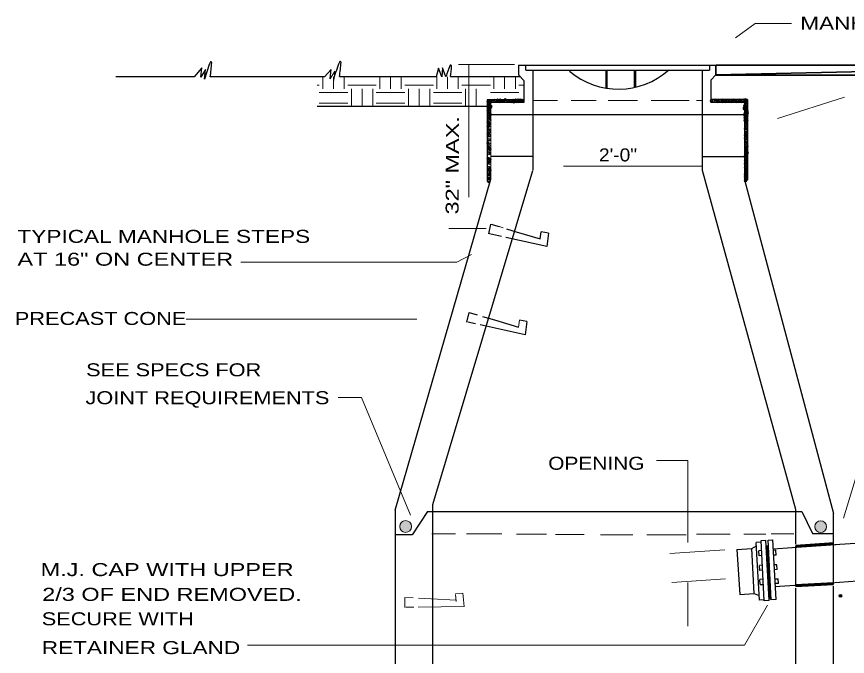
# Model space of a CAD drawing. Extents: x -70339 to 71460, y -57338 to 46232.
# Drawn here: x -58005 to 11890, y -7581 to 46232 of the extents above; entities that cross this region are included whole.
import ezdxf
from ezdxf.enums import TextEntityAlignment as Align

# ---------------------------------------------------------------- set-up
doc = ezdxf.new("R2010")
doc.units = 0
doc.header["$LTSCALE"] = 440
doc.header["$PDMODE"] = 32
doc.header["$PDSIZE"] = 220
for name, color, linetype, lineweight in [('1', 7, 'Continuous', 25), ('63', 7, 'Continuous', 13), ('8', 7, 'Continuous', 25)]:
    doc.layers.add(name, color=color, linetype=linetype, lineweight=lineweight)

msp = doc.modelspace()

# ---------------------------------------------------------------- hatches: boundary and pattern name
at = {"layer": '1'}
for points in [[(-24781.9, 3345.2, 1), (-25777.8, 3345.2, 1)], [(10139.6, 3330.7, 1), (9143.8, 3330.7, 1)]]:
    msp.add_hatch(color=256, dxfattribs=at).paths.add_polyline_path(points)

# ---------------------------------------------------------------- linework, layer by layer
at = {"layer": '1', "lineweight": 13}
for p, q in [((4128.3, 45642.9), (2471.2, 44452.3)), ((7175.8, 45642.9), (4128.3, 45642.9)), ((-16124.2, 42210.2), (-20823.3, 42210.2)), ((-19972.5, 42139.3), (-19972.5, 31048.7)), ((11643.7, 39447.9), (6015, 37660.8)), ((-15328.9, 39011.3), (-18115.5, 39011.3)), ((-18107.7, 39011.3), (-18107.7, 38442.1)), ((-18107.6, 38535.2), (-18107.6, 32568.8)), ((384.9, 39013.6), (3237.4, 39013.6)), ((3238.9, 39000.9), (3238.9, 32492.9)), ((-18501.9, 28399.8), (-21651.2, 28399.8)), ((11569, 4058.3), (17785.3, 24630.8)), ((-43749.7, 20795.7), (-24346, 20795.7)), ((-28996.9, 14207), (-24878.7, 4301.1)), ((1583.6, 1383.4), (-3051, 1082)), ((1643.9, -1060.2), (-2885.4, -1354.7)), ((-1545.1, -1359.3), (-1545.1, -5028))]:
    msp.add_line(p, q, dxfattribs=at)
at = {"layer": '1'}
for p, q in [((-15781.1, 42157.7), (160.2, 42157.7)), ((-15778.5, 42157.7), (-15778.5, 41322.4)), ((-15172.4, 41717.3), (-15172.4, 42157)), ((160.5, 42161.1), (855.9, 42161.1)), ((298.7, 42182.3), (298.7, 41718.6)), ((-31554.2, 41788.3), (-32089.9, 41160)), ((-31619.7, 40994.1), (-31554.2, 41788.3)), ((-22518.5, 41899.8), (-22694.4, 41166.3)), ((-22216.8, 41162.3), (-22518.5, 41899.8)), ((-22183.2, 41922.2), (-22216.8, 41162.3)), ((-21893.1, 41164.4), (-22183.2, 41922.2)), ((-15328.9, 40856.5), (-15779.8, 41327.1)), ((-15173.5, 41717.3), (275.6, 41717.3)), ((-14569.7, 41721.6), (-14569.7, 33309.2)), ((-8446, 41709.3), (-8446, 40248.5)), ((-8335.3, 41709.3), (-8335.3, 40248.5)), ((-6046.5, 41709.3), (-6046.5, 40304.2)), ((-5927.9, 41709.3), (-5927.9, 40304.2)), ((-326.7, 41721.6), (-326.7, 33309.2)), ((-43073.5, 41155.8), (-49652, 41155.8)), ((-32110, 41155.8), (-41730.3, 41155.8)), ((-22687.7, 41155.8), (-30833.6, 41155.8)), ((-15658.4, 41155.8), (-21502.5, 41155.8)), ((-15328.9, 40856.5), (-15328.9, 39011.3)), ((-15328.6, 39230.5), (-18406.7, 39230.5)), ((-18406.7, 39230.5), (-18406.7, 38770.1)), ((3493.8, 39262.4), (416.8, 39262.4)), ((3493.8, 39262.4), (3493.8, 32933.1)), ((-18468.8, 38663.1), (-32710.3, 38663.1)), ((-18406.7, 38811.2), (-18406.7, 32384.6)), ((3493.8, 38800.8), (3493.8, 32492.9)), ((-18102.9, 38009.1), (3246.1, 38009.1)), ((-18056.7, 34497.1), (-14612, 34497.1)), ((-231.5, 34464.1), (3144.1, 34464.1)), ((-324, 33316.9), (7529.4, 4796.9)), ((-26159.1, 4728.9), (-18103.7, 32570.9)), ((-18406.7, 32384.6), (-18208.5, 32260.1)), ((3238.9, 32492.9), (10733.9, 4443.5)), ((-17214.1, 27735.3), (-18217.9, 27958.8)), ((-16796.8, 28386.6), (-15977.8, 28142.8)), ((-15977.8, 28142.8), (-13956.5, 27541.3)), ((-13956.5, 27541.3), (-13859.8, 28122.3)), ((-13255.2, 28003.7), (-13873, 28115.9)), ((-20119.2, 20536.4), (-19928.7, 21350.9)), ((-19928.7, 21350.9), (-19244.5, 21147.2)), ((-18821.1, 21021.2), (-17809.2, 20720)), ((-19388.5, 20388.9), (-20049.3, 20536)), ((-15232.1, 19463.3), (-19018.4, 20306.5)), ((-17809.2, 20720), (-15787.9, 20118.5)), ((-15086.6, 20580.9), (-15704.4, 20693.1)), ((-15086.6, 20580.9), (-15232.1, 19463.3)), ((-23441.7, 4605.4), (-24737.6, 2643.8)), ((-23441.7, 4619.6), (8046.9, 4619.6)), ((7529.4, 4796.9), (7529.4, 1849.8)), ((8046.9, 4619.6), (8964.9, 2762.2)), ((10733.9, 2038.8), (10733.9, 4443.5)), ((-24737.6, 2643.8), (-26158.6, 2643.8)), ((4624.7, 2168.7), (5029.3, 2195.8)), ((5213.2, 2208.1), (5617.9, 2235.2)), ((8964.9, 2762.2), (10733.9, 2762.2)), ((2591.4, 1414.9), (3838.5, 1498.4)), ((2591.4, 1414.9), (2845.4, -2377.4)), ((5658.9, 1471.2), (7231.7, 1576.5)), ((7211.5, 1575.2), (10919.5, 1823.5)), ((7529.4, 1723.8), (7529.4, 1637.2)), ((7529.4, 1574.7), (7529.4, -1645.8)), ((10733.9, -1519.9), (10733.9, 1881.3)), ((10826.2, 1817.2), (13426.6, 1991.4)), ((7459.3, -1582.7), (10459.1, -1381.8)), ((10460.4, -1381.7), (13498.8, -1178.2)), ((5782.4, -1695), (7463.4, -1582.4)), ((7529.4, -1834.8), (7529.4, -22914.5)), ((10733.9, -22964), (10733.9, -1677.3)), ((2845.4, -2377.4), (4043, -2297.2))]:
    msp.add_line(p, q, dxfattribs=at)
at = {"layer": '1', "lineweight": 35}
for p, q in [((832.7, 41349.2), (832.7, 42184.5)), ((855.9, 42161.1), (37629.3, 42161.1)), ((37629.3, 42161.1), (855.9, 42161.1))]:
    msp.add_line(p, q, dxfattribs=at)
at = {"layer": '1', "lineweight": 70}
for p, q in [((7539.4, 1694.3), (10737.1, 1923)), ((7513.4, -1632.4), (10713.8, -1443.9))]:
    msp.add_line(p, q, dxfattribs=at)
at = {"layer": '1', "lineweight": 35}
for points in [[(37629.3, 41299.2), (855.9, 41299.2), (832.7, 41349.2), (832.7, 42184.5)], [(855.9, 42161.1), (37629.3, 42161.1), (832.7, 41349.2)], [(855.9, 41299.2), (37629.3, 41299.2), (37625.7, 41360)]]:
    msp.add_lwpolyline(points, dxfattribs=at)
at = {"layer": '1'}
for points in [[(-42206.1, 40981.4), (-42121, 41788.3), (-42495.5, 41126.2), (-42430, 41920.4), (-43063, 41167.3)], [(832.7, 41349.2), (390.7, 40886.4), (390.7, 39241)], [(7529.4, -28832.8), (-22986.1, -28832.8), (-22986.1, 5181.2), (-14573.2, 33296)], [(-18287.8, 27959.2), (-18097.3, 28773.6), (-17404.2, 28567.4)], [(-13255.2, 28003.7), (-13400.7, 26886.1), (-16858.5, 27656.1)], [(-26159.1, 4728.9), (-26159.1, -32576.6), (10733.9, -32576.6)]]:
    msp.add_lwpolyline(points, dxfattribs=at)
at = {"layer": '1', "lineweight": 13}
for points in [[(-39146.6, 25587.9), (-20955.6, 25587.9), (-19739.7, 26218.6)], [(-4183.2, 8894.2), (-1520.7, 8894.2), (-1520.7, 2002.6)], [(5182.5, -3283), (3221.7, -6632.3), (-38580.1, -6632.3)]]:
    msp.add_lwpolyline(points, dxfattribs=at)
for centre in [(-25279.9, 3345.2), (9641.7, 3330.7)]:
    msp.add_circle(centre, 497.9, dxfattribs=at)
at = {"layer": '1'}
for centre, radius, start, end in [((-23397.9, 35390.8), 19617.6, 159.12863, 163.49123), ((-41657.7, 42353.1), 75.6, 77.12711, 159.12863), ((-61129.1, 44013.6), 19617.6, 351.63355, 355.12559), ((-41657.7, 42353.1), 75.6, 355.12559, 77.12711), ((-12522.2, 35420.7), 19617.6, 159.12863, 163.49123), ((-30781.9, 42383), 75.6, 77.12711, 159.12863), ((-50253.3, 44043.5), 19617.6, 351.63355, 355.12559), ((-30781.9, 42383), 75.6, 355.12559, 77.12711), ((-3221.4, 35113.6), 19617.6, 159.12863, 161.97928), ((-21481.2, 42075.8), 75.6, 77.12711, 159.12863), ((-40952.6, 43736.4), 19617.6, 352.51987, 355.12559), ((-21481.2, 42075.8), 75.6, 355.12559, 77.12711), ((-7375.7, 46482), 6346.1, 229.57006, 311.93721)]:
    msp.add_arc(centre, radius, start, end, dxfattribs=at)
for p in [(-18144.6, 38675.2), (11298.7, -2482.5)]:
    msp.add_point(p, dxfattribs=at)
at = {"layer": '63'}
for p, q in [((-31245.3, 41656.2), (-31619.7, 40994.1)), ((-31330.3, 40849.2), (-31245.3, 41656.2)), ((-32244.6, 40159.1), (-32244.6, 41155.8)), ((-31344.6, 40159.1), (-31344.6, 41155.8)), ((-30444.6, 40159.1), (-30444.6, 41155.8)), ((-27444.6, 40159.1), (-27444.6, 41155.8)), ((-26544.6, 40159.1), (-26544.6, 41155.8)), ((-25644.6, 40159.1), (-25644.6, 41155.8)), ((-22644.6, 40159.1), (-22644.6, 41155.8)), ((-21744.6, 40159.1), (-21744.6, 41155.8)), ((-20844.6, 40159.1), (-20844.6, 41155.8)), ((-17844.6, 40159.1), (-17844.6, 41155.8)), ((-16944.6, 40159.1), (-16944.6, 41155.8)), ((-16044.6, 40159.1), (-16044.6, 41155.8)), ((-32710.3, 40459.1), (-32544.6, 40459.1)), ((-32544.6, 39859.1), (-30144.6, 39859.1)), ((-30144.6, 40459.1), (-27744.6, 40459.1)), ((-29844.6, 38663.1), (-29844.6, 40159.1)), ((-28944.6, 38663.1), (-28944.6, 40159.1)), ((-28044.6, 38663.1), (-28044.6, 40159.1)), ((-27744.6, 39859.1), (-25344.6, 39859.1)), ((-25344.6, 40459.1), (-22944.6, 40459.1)), ((-25044.6, 38663.1), (-25044.6, 40159.1)), ((-24144.6, 38663.1), (-24144.6, 40159.1)), ((-23244.6, 38663.1), (-23244.6, 40159.1)), ((-22944.6, 39859.1), (-20544.6, 39859.1)), ((-20544.6, 40459.1), (-18144.6, 40459.1)), ((-20244.6, 38663.1), (-20244.6, 40159.1)), ((-19344.6, 38663.1), (-19344.6, 40159.1)), ((-18144.6, 39859.1), (-15744.6, 39859.1)), ((-15744.6, 40459.1), (-15328.9, 40459.1)), ((-15328.6, 39302.5), (-15328.6, 38996.8)), ((-14570.6, 39176.1), (-12499.2, 39176.1)), ((-11345.1, 39176.1), (-9245.2, 39176.1)), ((-8228.9, 39176.1), (-8113.5, 39176.1)), ((-8113.5, 39176.1), (-5759, 39176.1)), ((-4605, 39176.1), (-1419.8, 39176.1)), ((-796, 39176.1), (-327.6, 39176.1)), ((-327.6, 39176.1), (-323.4, 39176.1)), ((390.7, 39241), (390.7, 39011.9)), ((-32544.6, 38959.1), (-30144.6, 38959.1)), ((-27744.6, 38959.1), (-25344.6, 38959.1)), ((-22944.6, 38959.1), (-20544.6, 38959.1)), ((-15436.3, 39011.3), (-15342.6, 39011.3)), ((-12003.7, 33639.6), (-347.4, 33639.6)), ((3493.8, 32492.9), (3298.9, 32273.6)), ((-17404.2, 28567.4), (-17070.2, 28467.9)), ((-15787.9, 20118.5), (-15691.2, 20699.5)), ((-30956.6, 14207), (-28996.9, 14207)), ((-23085.8, 2729.8), (-21081.9, 2729.8)), ((-20153.9, 2733.4), (-17195.8, 2733.4)), ((-15937.2, 2688.8), (-13421.6, 2688.8)), ((-12675.6, 2672.4), (-10253.2, 2672.4)), ((-8878.6, 2652.8), (-6152.4, 2652.8)), ((-4988.5, 2657), (-1679.9, 2657)), ((-795.2, 2705), (2024, 2705)), ((3189.5, 2708.5), (5029.5, 2708.5)), ((5488.9, 2716.2), (7393.4, 2716.2)), ((-25345.4, -2630.9), (-24632.6, -2669.5)), ((-25340.9, -3467.3), (-25345.4, -2630.9)), ((-24191.5, -2693.4), (-23137.2, -2750.6)), ((-23137.2, -2750.6), (-21031.4, -2864.7)), ((-20457.2, -2251.7), (-21084.1, -2286.4)), ((-21032.8, -2960.8), (-21074.1, -2373.2)), ((-20457.2, -2251.7), (-20338.2, -3372.4)), ((-24595.9, -3440.6), (-25272.9, -3451.4)), ((-20338.2, -3372.4), (-24216.8, -3434.5))]:
    msp.add_line(p, q, dxfattribs=at)
for p in [(-18329.9, 39101.9), (-18279.1, 39084.4), (-18066, 39101.3), (-17800.6, 39166.5), (-17618.5, 39110.9), (-17537.6, 39194.3), (-17395.9, 39083.1), (-17315, 39194.3), (-17132.9, 39138.7), (-17031.7, 39110.9), (-16891.6, 39127.2), (-16890.1, 39222.1), (-16728.2, 39110.9), (-16485.4, 39110.9), (-16343.7, 39083.1), (-16242.6, 39166.5), (-16161.6, 39055.3), (-16040.2, 39194.3), (-15939.1, 39083.1), (-15918.8, 39166.5), (-15817.7, 39194.3), (-15817.7, 39083.1), (-15635.5, 39194.3), (-15554.6, 39110.9), (-15514.1, 39166.5), (-15473.7, 39166.5), (446.3, 39141.7), (594.4, 39141.7), (784.8, 39199.8), (975.1, 39170.8), (975.1, 39083.6), (1207.8, 39141.7), (1377, 39199.8), (1419.3, 39083.6), (1546.2, 39170.8), (1652, 39083.6), (1757.7, 39170.8), (1926.9, 39112.7), (2117.3, 39170.8), (2159.6, 39083.6), (2349.9, 39199.8), (2540.3, 39083.6), (2646.1, 39141.7), (2794.1, 39199.8), (2963.3, 39083.6), (3153.7, 39199.8), (3259.5, 39054.5), (3301.8, 39228.9), (3301.8, 39170.8), (-18329.9, 38647.4), (-18323.5, 38341.6), (-18282.4, 38374.4), (-18272.7, 38813.5), (-18266, 38619.6), (-18247.3, 38988.3), (-18234.6, 38839.7), (-18215.5, 38909.6), (-18196.4, 38498.9), (3238.3, 38560.4), (3238.3, 38473.3), (3259.5, 38734.8), (3314, 38398), (3322.9, 38647.6), (3322.9, 38531.4), (3344.1, 38909.2), (3344.1, 38822), (3386.4, 39025.5), (3386.4, 38415.1), (3398.3, 38455.7), (3407, 38531.4), (3415.6, 38396), (-18302.6, 38096.5), (-18302.6, 37651.7), (-18279.1, 38000.7), (-18253.6, 37729.8), (-18241.9, 37846.3), (-18228.2, 38219.2), (-18164.8, 38008.1), (3279.4, 37767), (3280.6, 38066.4), (3280.6, 37921.1), (3301.8, 37659.5), (3314, 38136.4), (3322.9, 37862.9), (3322.9, 37775.7), (3331.6, 37982), (3335.1, 38310.8), (3357.7, 37683.4), (3365.2, 38240.8), (3389.6, 38021.8), (3407.5, 37746.7), (3415.6, 37954.1), (3427.2, 38220.8), (3433, 37878.5), (3444.6, 38308.4), (3450.4, 38105.4), (-18341.8, 36981.7), (-18322.8, 37345.9), (-18228.2, 37222.9), (-18225.5, 37063), (-18185.1, 37535.5), (3296.8, 37484.3), (3301.8, 37601.4), (3301.8, 37543.2), (3322.9, 37427), (3344.1, 37223.5), (3360.6, 37484.3), (3365.2, 37310.7), (3365.2, 36962), (3407.5, 37630.4), (3415.6, 37536.1), (3435.9, 37484.3), (-18322.8, 36383.4), (-18284.9, 36721.6), (-18266, 36539.5), (-18225.5, 36395.9), (3322.9, 36787.6), (3322.9, 36264.4), (3365.2, 36496.9), (3386.4, 36758.5), (3407.5, 36322.6), (-18346.9, 35589.7), (-18266, 36201.3), (-18266, 35867.7), (3322.9, 36002.9), (3344.1, 35799.4), (3365.2, 35683.2), (3386.4, 36148.2), (-18306.5, 35228.4), (-18286.2, 35006), (-18225.5, 35478.5), (-18225.5, 35172.8), (-18185.1, 35089.4), (3344.1, 35421.6), (3365.2, 35218.2), (3365.2, 35043.8), (3428.7, 35334.4), (-18326.7, 34311.1), (-18245.8, 34728), (-18185.1, 34227.7), (3280.6, 34462.5), (3344.1, 34811.3), (3365.2, 34578.8), (3365.2, 34230), (3407.5, 34404.4), (3449.8, 34782.2), (-18286.2, 34088.7), (-18245.8, 33532.7), (-18225.5, 33894.1), (-18205.3, 34033.1), (3322.9, 34084.7), (3322.9, 33852.2), (3322.9, 33532.5), (3386.4, 33706.9), (3407.5, 33939.4), (-18306.5, 33365.9), (-18286.2, 32976.8), (-18245.8, 33143.6), (-18245.8, 32754.4), (-18185.1, 33310.4), (3301.8, 32980.3), (3301.8, 32805.9), (3344.1, 33241.8), (3344.1, 33125.6), (3365.2, 33416.2), (3365.2, 33358.1), (3365.2, 33009.3), (3365.2, 32864), (-18266, 32615.4), (-18245.8, 32476.4), (3322.9, 32660.6), (3322.9, 32428.1), (3365.2, 32689.6), (3386.4, 32544.3)]:
    msp.add_point(p, dxfattribs=at)
at = {"layer": '8'}
for p, q in [((4896.8, -2896.4), (4624.7, 2168.7)), ((5301.7, -2874.6), (5029.3, 2195.8)), ((5482.9, -2812.9), (5213.2, 2208.1)), ((5887.9, -2791.2), (5617.9, 2235.2)), ((3844.6, 1502.2), (4243.2, 1710.9)), ((4049.7, -2290.9), (3846, 1501.3)), ((4632.7, 2019.3), (4227.8, 1997.6)), ((4488.1, -2849.4), (4227.8, 1997.6)), ((4678.6, 1313.9), (4444.7, 1301.3)), ((4466.8, 890.1), (4444.7, 1301.3)), ((4682.5, 901.7), (4466.8, 890.1)), ((5872.4, 1341.9), (5666.4, 1330.8)), ((5894.8, 934.7), (5676.5, 922.9)), ((5894.8, 934.7), (5872.9, 1342.2)), ((4748.5, 90), (4496.7, 76.5)), ((4519.9, -353.8), (4496.7, 76.5)), ((5948.1, 130.1), (5741.6, 119)), ((5970, -278.6), (5947.9, 132.7)), ((5970, -278.5), (5948.1, 130.1)), ((4752.8, -341.3), (4519.9, -353.8)), ((5970, -278.5), (5763.5, -289.6)), ((4777.3, -1095.1), (4521.3, -1108.8)), ((4544.5, -1539.5), (4521.3, -1108.8)), ((5831.1, -1057.3), (6060.1, -1045)), ((6081.3, -1440), (6060.1, -1045)), ((4544.5, -1539.5), (4800.5, -1525.8)), ((6081.4, -1441.2), (5852.4, -1453.5)), ((6081.3, -1440), (5885.1, -1450.5)), ((4048.1, -2296.9), (4462.7, -2455)), ((5887.9, -2791.2), (5482.9, -2812.9)), ((4897.6, -2827.4), (4488.1, -2849.4)), ((5301.7, -2874.6), (4896.8, -2896.4))]:
    msp.add_line(p, q, dxfattribs=at)
at = {"layer": '8', "lineweight": 35}
msp.add_line((5389.9, -2772.8), (5147.9, 1732.2), dxfattribs=at)

# ---------------------------------------------------------------- texts
at = {"layer": '1', "width": 1.3}
msp.add_text('MANHOLE RING & COVER', height=1094, dxfattribs=at).set_placement((19810.3, 45122.1), align=Align.CENTER)
at = {"layer": '1', "width": 1.35}
msp.add_text('32" MAX.', height=1093, rotation=89.751, dxfattribs=at).set_placement((-20819.4, 29590.6))
at = {"layer": '1'}
for s, width, p in [('2\'-0"', 1.1, (-9008.9, 34053.5)), ('TYPICAL MANHOLE STEPS', 1.3, (-57933.2, 27201.2)), ('AT 16" ON CENTER', 1.35, (-57933.2, 25281.2)), ('PRECAST CONE ', 1.25, (-58155.4, 20294.4)), ('SEE SPECS FOR', 1.25, (-52158.8, 15976.7)), ('JOINT REQUIREMENTS', 1.25, (-52211.3, 13631.4)), ('OPENING', 1.2, (-13279.8, 8114.9)), ('M.J. CAP WITH UPPER', 1.35, (-55987.5, -827.9)), ('2/3 OF END REMOVED.', 1.35, (-55852.1, -2911.2)), ('SECURE WITH', 1.25, (-55891.9, -4967.2)), ('RETAINER GLAND', 1.3, (-55891.9, -7392.5))]:
    msp.add_text(s, height=1094, dxfattribs=dict(at, width=width)).set_placement(p)

doc.saveas('drawing.dxf')
